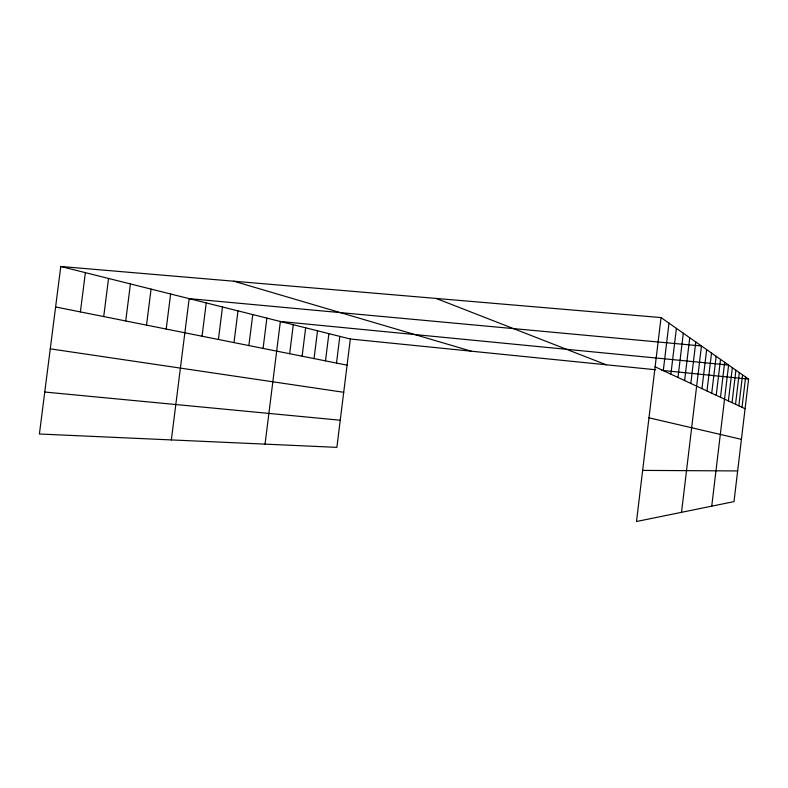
<?xml version="1.0" encoding="UTF-8"?>
<svg xmlns="http://www.w3.org/2000/svg" width="788" height="788" viewBox="0 0 788 788"><rect width="100%" height="100%" fill="white"/><g stroke="black" fill="none" stroke-linecap="round" stroke-linejoin="round"><path stroke-width="1.18" d="M663.289 370.626L669.002 323.169M670.893 374.172L676.399 328.369M677.985 377.472L683.304 333.226M684.614 380.555L689.746 337.756M690.82 383.451L695.794 342.002M681.521 512.328L701.458 345.981L189.159 298.642L171.351 439.921M701.96 388.642L706.639 349.626M706.984 390.976L711.525 353.063M711.731 393.192L716.144 356.304M716.223 395.281L720.518 359.377M720.488 397.27L724.665 362.293M711.741 506.162L728.605 365.061L280.37 321.484L265.054 444.127M728.378 400.944L732.347 367.691M732.032 402.648L735.913 370.202M735.529 404.274L739.311 372.586M738.849 405.82L742.552 374.861M742.03 407.307L745.645 377.038M661.043 317.574L748.6 379.117L733.992 501.621L636.497 521.508L661.043 317.574L60.775 266.492L39.4 434.001L336.88 447.357L350.325 339.007L60.775 266.492M248.88 345.568L252.761 314.57M263.094 348.404L266.876 318.106M289.669 353.714L293.284 324.715M302.119 356.206L305.655 327.818M314.048 358.589L317.515 330.783M325.503 360.874L328.891 333.639M336.506 363.081L339.815 336.377M103.721 316.559L108.557 278.459M125.725 320.962L130.424 283.936M146.519 325.119L151.079 289.107M166.199 329.049L170.632 294.003M202.043 336.21L206.239 302.917M218.414 339.48L222.492 306.995M234.006 342.593L237.986 310.866M80.386 311.9L85.39 272.658M642.644 470.397L737.647 470.938M44.758 392.03L340.249 420.221M350.325 339.007L655.646 369.759M661.733 370.37L748.6 379.117M50.274 348.838L343.716 392.286M55.613 306.956L347.075 365.189M648.977 417.807L741.419 439.349M233.809 281.217L471.234 351.182M436.178 298.445L606.199 364.775M655.114 366.824L745.074 408.716"/></g></svg>
